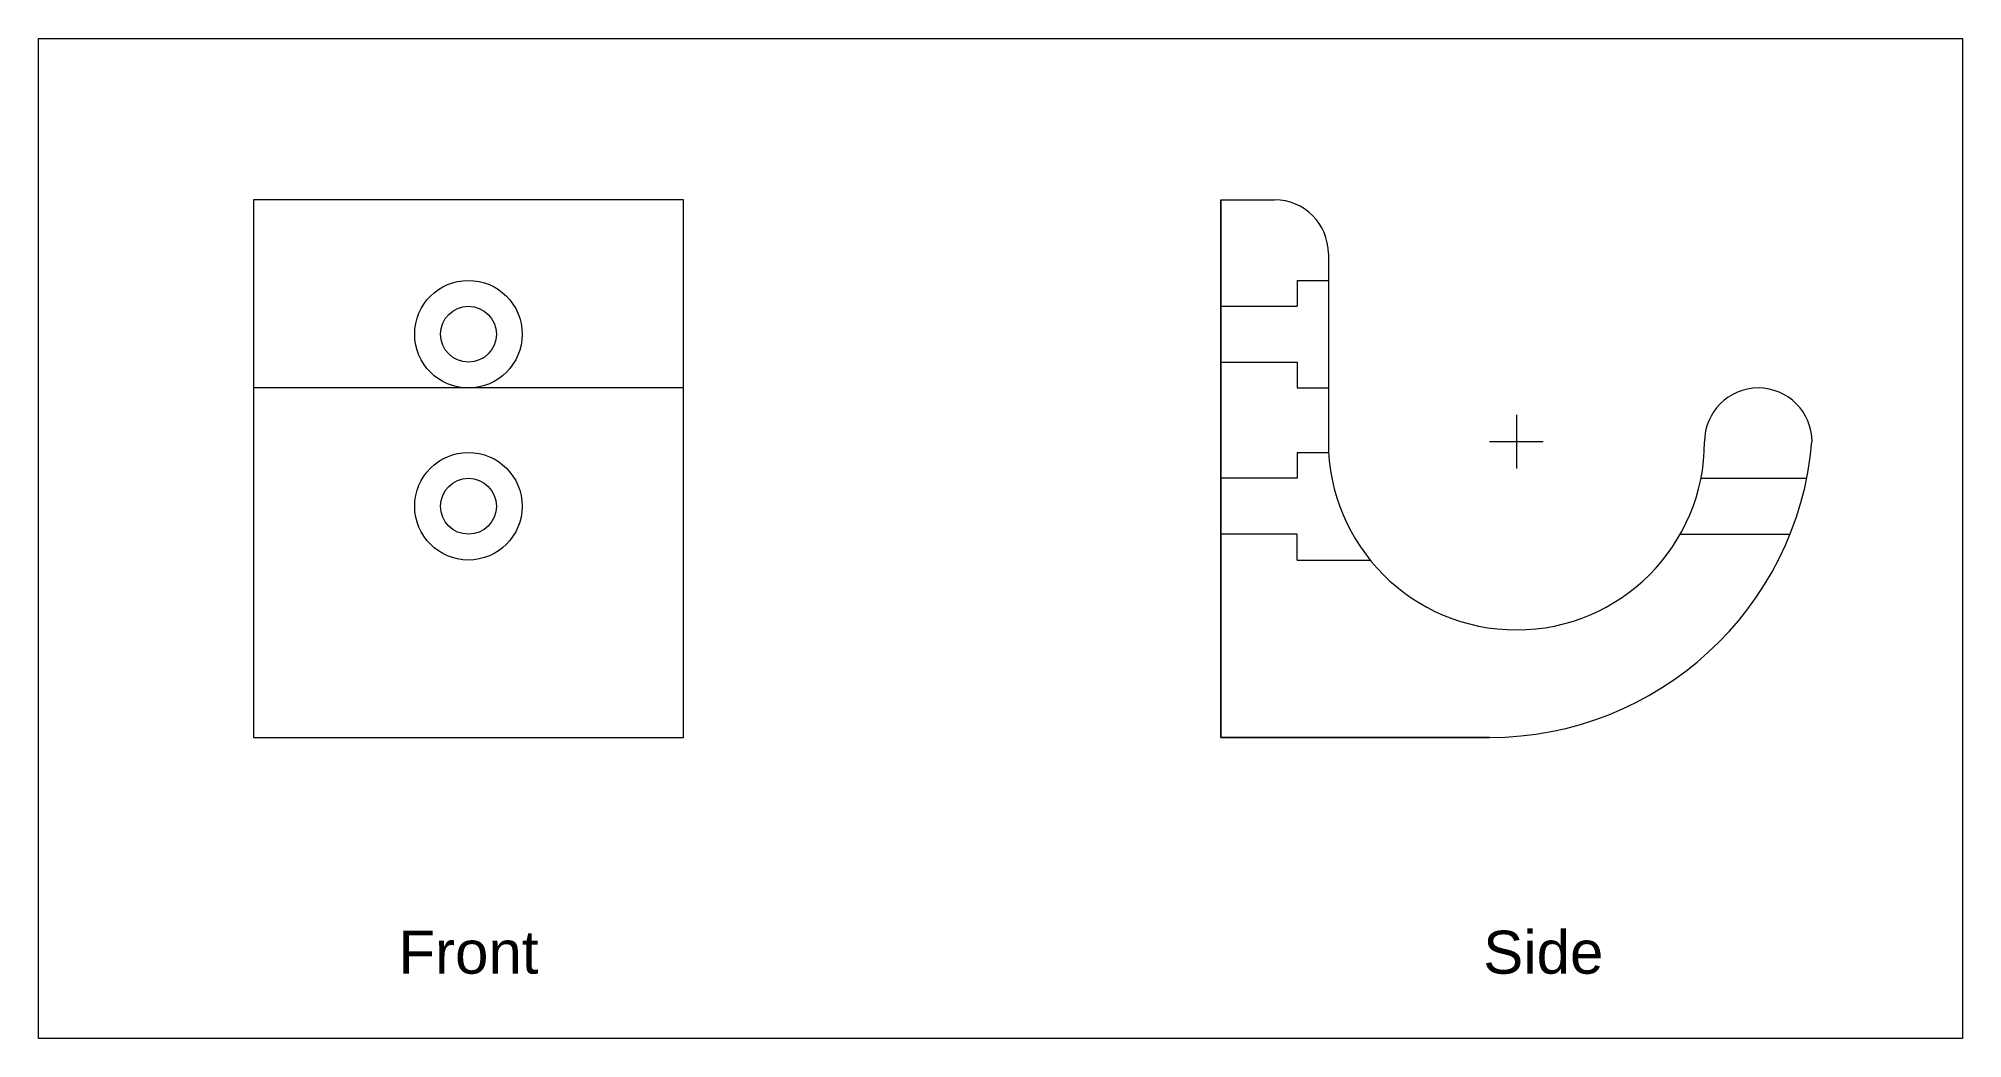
# Model space of a CAD drawing. Header units: millimetres. Extents: x -40 to 139, y -28 to 65.
import ezdxf

# ---------------------------------------------------------------- set-up
doc = ezdxf.new("R2010")
doc.units = ezdxf.units.MM
doc.layers.get('0').update_dxf_attribs({"lineweight": 25})
doc.layers.add('Labels', color=18, linetype='Continuous', lineweight=25, true_color=0x000000)
doc.layers.add('Measurements', color=8, linetype='Continuous', lineweight=25)
doc.styles.add('textstyle3', font='Arial.ttf')

msp = doc.modelspace()

# ---------------------------------------------------------------- linework, layer by layer
for p, q in [((20, 50), (-20, 50)), ((-20, 50), (-20, 0)), ((20, 0), (20, 50)), ((70, 0), (70, 50)), ((70, 50), (70, 50)), ((70, 50), (70, 0)), ((70, 50), (75, 50)), ((70, 50), (70, 50)), ((80, 45), (80, 27.5)), ((77.1, 42.5), (80, 42.5)), ((77.1, 42.5), (80, 42.5)), ((77.1, 42.5), (77.1, 40.1)), ((70, 40.1), (77.1, 40.1)), ((70, 40.1), (70, 34.9)), ((70, 34.9), (77.1, 34.9)), ((77.1, 34.9), (77.1, 32.5)), ((20, 32.5), (-20, 32.5)), ((-20, 32.5), (-20, 0)), ((20, 0), (20, 32.5)), ((77.1, 32.5), (80, 32.5)), ((80, 27.5), (80, 27.5)), ((80, 27.5), (80, 27.5)), ((80, 27.5), (80, 27.5)), ((77.1, 26.5), (80, 26.5)), ((77.1, 26.5), (77.1, 24.1)), ((77.1, 24.1), (70, 24.1)), ((70, 24.1), (70, 18.9)), ((114.67, 24.1), (124.51, 24.1)), ((77.1, 18.9), (70, 18.9)), ((77.1, 16.5), (77.1, 18.9)), ((82.2, 18.9), (82.2, 18.9)), ((112.74, 18.9), (122.95, 18.9)), ((77.1, 16.5), (83.89, 16.5)), ((-20, 0), (20, 0)), ((-20, 0), (20, 0)), ((70, 0), (95, 0)), ((95, 0), (70, 0)), ((70, 0), (70, 0)), ((70, 0), (70, 0)), ((95, 0), (95, 0))]:
    msp.add_line(p, q)
for centre, radius in [((0, 37.5), 5), ((0, 37.5), 2.6), ((0, 21.5), 5), ((0, 21.5), 2.6)]:
    msp.add_circle(centre, radius)
for centre, radius, start, end in [((75, 45), 5, 0, 90), ((120, 27.5), 5, 0, 180), ((97.5, 27.5), 17.5, 180, 0), ((95, 30.11), 30.11, 270, 355.0209)]:
    msp.add_arc(centre, radius, start, end)
at = {"layer": 'Measurements'}
for p, q in [((-40, 65), (139, 65)), ((-40, -28), (-40, 65)), ((139, 65), (139, -28)), ((97.5, 30), (97.5, 25)), ((100, 27.5), (95, 27.5)), ((139, -28), (-40, -28))]:
    msp.add_line(p, q, dxfattribs=at)

# ---------------------------------------------------------------- texts
at = {"layer": 'Labels', "char_height": 1, "attachment_point": 5, "style": 'textstyle3'}
for s, insert in [('\\H4;Side', (100, -20)), ('\\H4;Front', (0, -20))]:
    msp.add_mtext(s, dxfattribs=dict(at, insert=insert))

doc.saveas('drawing.dxf')
